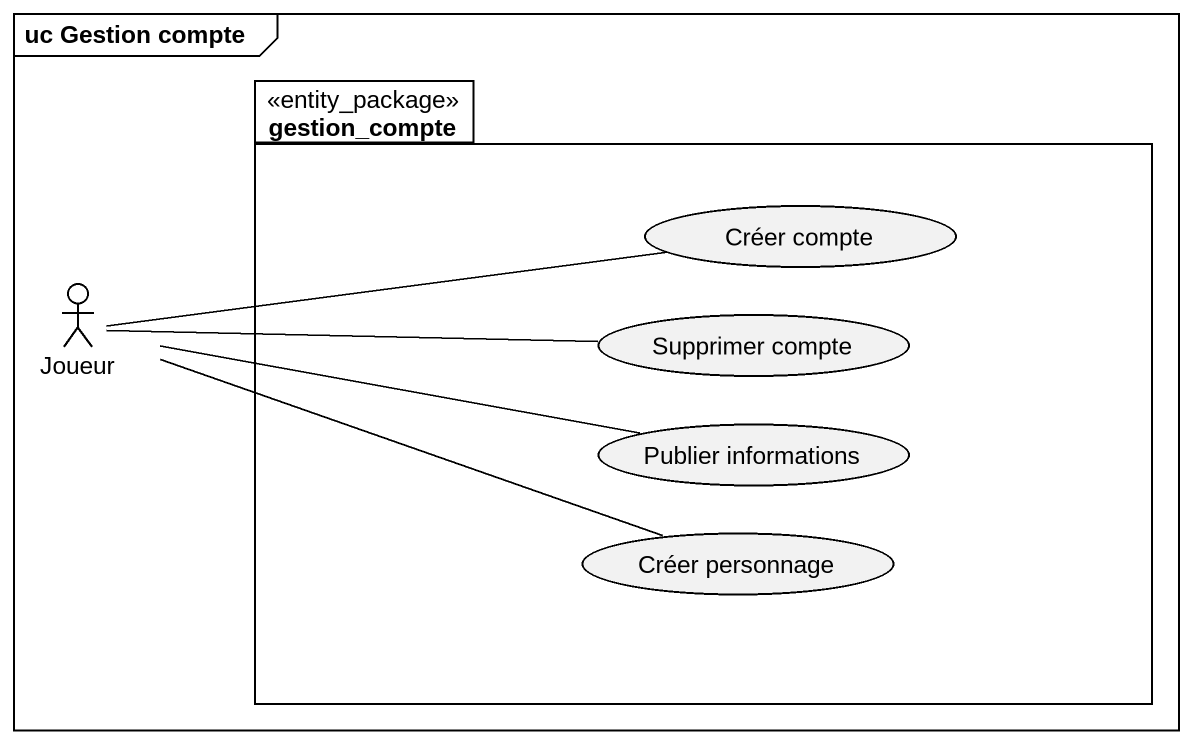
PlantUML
@startuml
mainframe uc Gestion compte
package gestion_compte <<entity_package>> {
  usecase "Créer compte" as Créer_compte
  usecase "Supprimer compte" as Supprimer_compte
  usecase "Publier informations" as Publier_informations
  usecase "Créer personnage" as Créer_personnage
}
actor Joueur
Joueur -right- Créer_compte
Joueur -right- Supprimer_compte
Joueur -right- Publier_informations
Joueur -right- Créer_personnage
@enduml
